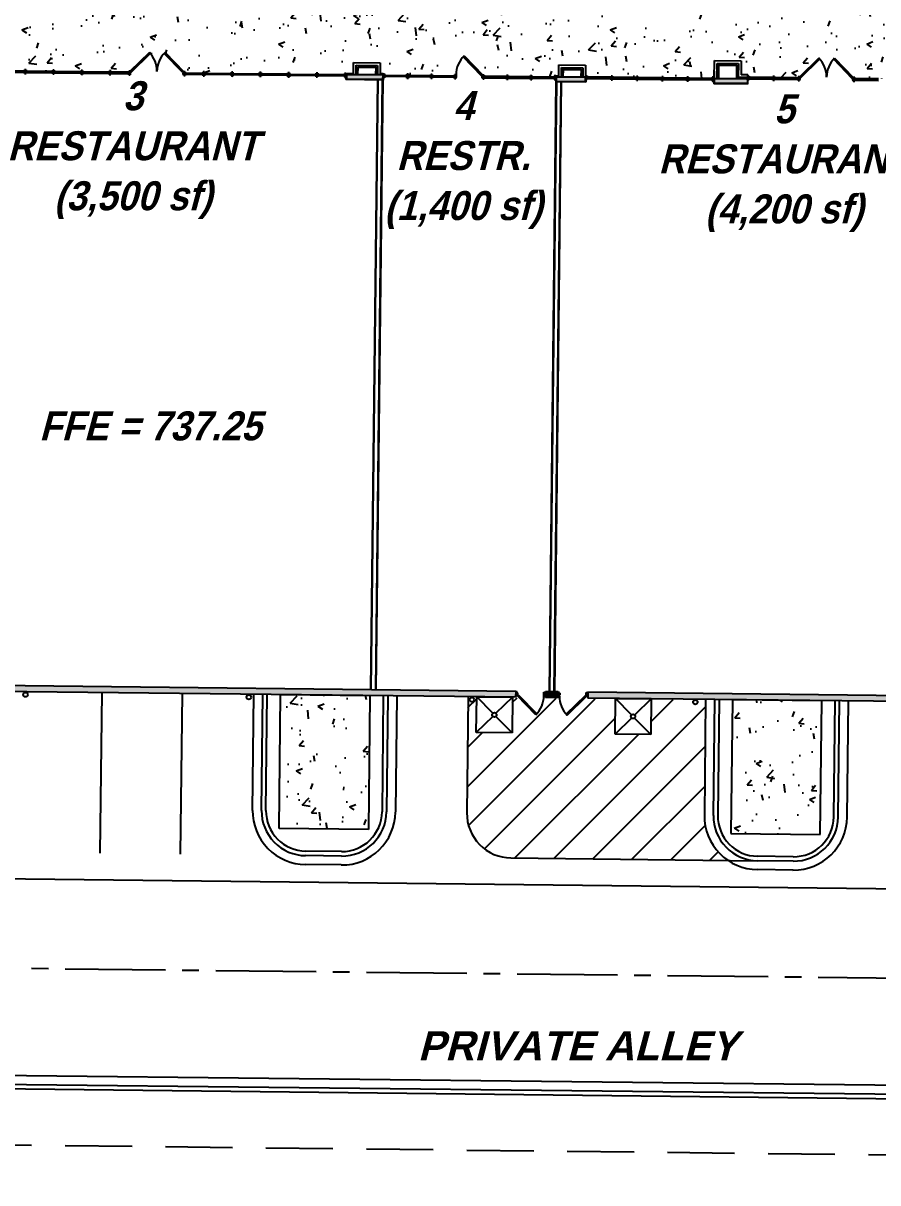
# Model space of a CAD drawing. Header units: feet. Extents: x 2168824 to 2169426, y 1509567 to 1510102.
# Drawn here: x 2169054.1 to 2169149.8, y 1509616.1 to 1509746 of the extents above; entities that cross this region are included whole.
import ezdxf
from ezdxf.enums import TextEntityAlignment as Align

# ---------------------------------------------------------------- set-up
doc = ezdxf.new("R2010")
doc.units = ezdxf.units.FT
doc.header["$LTSCALE"] = 30
doc.header["$MEASUREMENT"] = 0
doc.linetypes.add('CENTER2', pattern=[1.125, 0.75, -0.125, 0.125, -0.125])
doc.linetypes.add('HIDDEN', pattern=[0.375, 0.25, -0.125])
for name, color, linetype in [('1_DRSPOTS', 2, 'Continuous'), ('3_CONC_HATCH', 9, 'Continuous'), ('3_STRIPE', 252, 'Continuous'), ('4_BLDG', 1, 'Continuous'), ('4_BLDG_SHADE', 6, 'Continuous'), ('4_BNDLINE', 3, 'Continuous'), ('4_CENTERLINE', 9, 'CENTER2'), ('4_CURB', 6, 'Continuous')]:
    doc.layers.add(name, color=color, linetype=linetype)
doc.styles.add('SANSARIF', font='sanssb__.ttf', dxfattribs={"oblique": 15})
pattern_1 = [(50, (0, 0), (7.172601826, -0.62752135), [0.75, -8.25]), (355, (0, 0), (-1.387513336, 7.521921337), [0.6, -6.6]), (100.4514, (0.598, -0.052), (5.785093817, 6.89439542), [0.6374019, -7.01142112]), (46.1842, (0, 2), (10.672410486, -1.655190143), [1.125, -12.375]), (96.6356, (0.889, 1.862), (9.346627055, 9.74117871), [0.95610288, -10.51713]), (351.1842, (0, 2), (9.34661945, 9.74118601), [0.9, -9.9]), (21, (1, 1.5), (5.969070521, -4.026188907), [0.75, -8.25]), (326, (1, 1.5), (2.43315332, 7.25150045), [0.6, -6.6]), (71.4514, (1.4974, 1.1645), (8.402226286, 3.225304967), [0.6374019, -7.01142112]), (37.5, (0, 0), (0.1215985532, 3.3289385383), [0, -6.52, 0, -6.7, 0, -6.625]), (7.5, (0, 0), (2.6306953744, 3.944117119), [0, -3.82, 0, -6.37, 0, -2.525]), (327.5, (-2.23, 0), (5.3382243617, -0.2255487173), [0, -2.5, 0, -7.8, 0, -10.35]), (317.5, (-3.23, 0), (5.8318616934, 1.001049823), [0, -3.25, 0, -5.18, 0, -7.35])]

msp = doc.modelspace()

# ---------------------------------------------------------------- hatches: boundary and pattern name
at = {"layer": '3_CONC_HATCH'}
h = msp.add_hatch(dxfattribs=at)
h.set_pattern_fill('AR-CONC', color=256, style=0)
h.set_pattern_definition(pattern_1)
h.paths.add_polyline_path([(2169108.21, 1509750.52), (2169041.3, 1509751.28), (2169041.19, 1509742.82), (2169044.06, 1509742.79), (2169044.06, 1509742.12), (2169047.06, 1509742.08), (2169047.04, 1509740.83), (2169047.88, 1509740.83), (2169048.04, 1509740.82), (2169048.04, 1509740.7), (2169051.04, 1509740.66), (2169051.04, 1509740.79), (2169051.21, 1509740.79), (2169051.21, 1509740.66), (2169054.21, 1509740.63), (2169054.21, 1509740.75), (2169054.38, 1509740.75), (2169054.37, 1509740.63), (2169057.37, 1509740.59), (2169057.37, 1509740.72), (2169057.54, 1509740.72), (2169057.54, 1509740.59), (2169060.54, 1509740.56), (2169060.54, 1509740.68), (2169060.71, 1509740.68), (2169060.71, 1509740.56), (2169063.71, 1509740.52), (2169063.71, 1509740.65), (2169063.87, 1509740.65), (2169063.87, 1509740.52), (2169065.87, 1509740.5), (2169065.87, 1509740.62), (2169066.04, 1509740.62), (2169068.19, 1509742.72), (2169068.29, 1509742.61), (2169068.29, 1509742.61, -0.1863), (2169069.04, 1509740.59, -0.1863), (2169069.84, 1509742.59), (2169069.84, 1509742.6), (2169069.94, 1509742.7), (2169072.04, 1509740.55), (2169072.21, 1509740.55), (2169072.21, 1509740.43), (2169074.21, 1509740.4), (2169074.21, 1509740.53), (2169074.37, 1509740.53), (2169074.37, 1509740.4), (2169077.37, 1509740.37), (2169077.37, 1509740.49), (2169077.54, 1509740.49), (2169077.54, 1509740.37), (2169080.54, 1509740.33), (2169080.54, 1509740.46), (2169080.71, 1509740.46), (2169080.71, 1509740.33), (2169083.71, 1509740.3), (2169083.71, 1509740.42), (2169083.87, 1509740.42), (2169083.87, 1509740.29), (2169086.87, 1509740.26), (2169086.87, 1509740.39), (2169087.04, 1509740.38), (2169087.04, 1509740.26), (2169090.04, 1509740.23), (2169090.04, 1509740.35), (2169090.21, 1509740.35), (2169091.04, 1509740.34), (2169091.05, 1509741.59), (2169094.05, 1509741.55), (2169094.04, 1509740.31), (2169094.37, 1509740.3), (2169094.54, 1509740.3), (2169094.54, 1509740.17), (2169097.04, 1509740.15), (2169097.04, 1509740.27), (2169097.21, 1509740.27), (2169097.2, 1509740.14), (2169099.7, 1509740.12), (2169099.71, 1509740.24), (2169099.87, 1509740.24), (2169099.87, 1509740.11), (2169102.37, 1509740.09), (2169102.37, 1509740.21), (2169102.54, 1509740.21, -0.186304), (2169103.34, 1509742.22), (2169103.34, 1509742.22), (2169103.44, 1509742.32), (2169105.54, 1509740.18), (2169105.7, 1509740.17), (2169105.7, 1509740.05), (2169108.07, 1509740.02)])
h = msp.add_hatch(dxfattribs=at)
h.set_pattern_fill('AR-CONC', color=256, style=0)
h.set_pattern_definition(pattern_1)
h.paths.add_polyline_path([(2169179.15, 1509749.72), (2169108.21, 1509750.52), (2169108.07, 1509740.02), (2169108.2, 1509740.02), (2169108.2, 1509740.15), (2169108.37, 1509740.14), (2169108.37, 1509740.02), (2169110.87, 1509739.99), (2169110.87, 1509740.12), (2169111.04, 1509740.11), (2169111.04, 1509739.99), (2169113.54, 1509739.96), (2169113.54, 1509740.09), (2169113.7, 1509740.08), (2169114.04, 1509740.08), (2169114.05, 1509741.33), (2169117.05, 1509741.3), (2169117.04, 1509740.09), (2169117.13, 1509740.09), (2169117.24, 1509740.09), (2169117.24, 1509739.96), (2169119.91, 1509739.93), (2169119.91, 1509740.06), (2169120.08, 1509740.05), (2169120.08, 1509739.93), (2169122.74, 1509739.9), (2169122.74, 1509740.02), (2169122.91, 1509740.02), (2169122.91, 1509739.9), (2169125.58, 1509739.87), (2169125.58, 1509739.99), (2169125.74, 1509739.99), (2169125.74, 1509739.86), (2169128.41, 1509739.83), (2169128.41, 1509739.96), (2169128.58, 1509739.96), (2169128.58, 1509739.83), (2169131.24, 1509739.8), (2169131.24, 1509739.93), (2169131.46, 1509739.92), (2169131.48, 1509741.8), (2169134.48, 1509741.77), (2169134.47, 1509740.22), (2169135.21, 1509740.22), (2169135.21, 1509740.05), (2169135.37, 1509740.05), (2169135.37, 1509739.92), (2169138.04, 1509739.89), (2169138.04, 1509740.02), (2169138.21, 1509740.02), (2169138.2, 1509739.89), (2169140.87, 1509739.86), (2169140.87, 1509739.99), (2169141.04, 1509739.98), (2169143.18, 1509742.08), (2169143.29, 1509741.98), (2169143.28, 1509741.97, -0.1863), (2169144.04, 1509739.95, -0.1863), (2169144.84, 1509741.96), (2169144.84, 1509741.96), (2169144.94, 1509742.06), (2169147.04, 1509739.92), (2169147.2, 1509739.91), (2169147.2, 1509739.79), (2169149.87, 1509739.76), (2169149.87, 1509739.88), (2169150.04, 1509739.88), (2169150.04, 1509739.76), (2169152.7, 1509739.73), (2169152.7, 1509739.85), (2169152.87, 1509739.85), (2169152.87, 1509740.02), (2169153.6, 1509740.01), (2169153.62, 1509741.55), (2169156.62, 1509741.52), (2169156.6, 1509739.97), (2169156.6, 1509739.97), (2169156.6, 1509739.64), (2169156.66, 1509739.64), (2169156.83, 1509739.64), (2169156.83, 1509739.51), (2169159.49, 1509739.48), (2169159.5, 1509739.61), (2169159.66, 1509739.61), (2169159.66, 1509739.48), (2169162.33, 1509739.45), (2169162.33, 1509739.58), (2169162.5, 1509739.58), (2169162.49, 1509739.45), (2169165.16, 1509739.42), (2169165.16, 1509739.55), (2169165.33, 1509739.54), (2169165.33, 1509739.42), (2169167.99, 1509739.39), (2169167.99, 1509739.51), (2169168.16, 1509739.51), (2169168.16, 1509739.39), (2169170.83, 1509739.36), (2169170.83, 1509739.48), (2169171.03, 1509739.48), (2169171.05, 1509740.69), (2169174.05, 1509740.65), (2169174.04, 1509739.78), (2169174.04, 1509739.78), (2169173.91, 1509728.2), (2169178.91, 1509728.25)])
h = msp.add_hatch(dxfattribs=at)
h.set_pattern_fill('AR-CONC', color=256, style=0)
h.set_pattern_definition(pattern_1)
h.paths.add_polyline_path([(2169092.89, 1509670.69), (2169092.72, 1509655.69), (2169082.73, 1509655.8), (2169082.89, 1509670.8)])
h = msp.add_hatch(dxfattribs=at)
h.set_pattern_fill('AR-CONC', color=256, style=0)
h.set_pattern_definition(pattern_1)
h.paths.add_polyline_path([(2169143.5, 1509670.12), (2169133.5, 1509670.23), (2169133.33, 1509655.23), (2169143.33, 1509655.12)])
at = {"layer": '3_STRIPE'}
h = msp.add_hatch(dxfattribs=at)
h.set_pattern_fill('ANSI31', color=256, scale=25, style=0)
h.paths.add_polyline_path([(2169130.5, 1509670.22), (2169124.39, 1509670.28), (2169124.35, 1509666.33), (2169120.35, 1509666.38), (2169120.39, 1509670.32), (2169116.88, 1509670.36), (2169114.98, 1509668.5), (2169114.88, 1509668.61), (2169114.88, 1509668.61, -0.165288), (2169114.14, 1509670.39), (2169112.37, 1509670.41, -0.165167), (2169111.58, 1509668.65), (2169111.58, 1509668.64), (2169111.48, 1509668.54), (2169109.63, 1509670.44), (2169108.85, 1509670.45), (2169108.81, 1509666.51), (2169104.81, 1509666.55), (2169104.86, 1509670.55), (2169103.89, 1509670.56), (2169103.75, 1509657.57, 0.414214), (2169108.69, 1509652.51), (2169132.98, 1509652.24, -0.251381), (2169130.36, 1509657.27)])
at = {"layer": '4_BLDG_SHADE'}
h = msp.add_hatch(color=256, dxfattribs=at)
h.paths.add_polyline_path([(2169117.02, 1509739.92), (2169113.76, 1509739.96), (2169113.75, 1509739.46), (2169117.02, 1509739.42)])
h.paths.add_polyline_path([(2169094.32, 1509740.18), (2169090.26, 1509740.22), (2169090.25, 1509739.72), (2169094.31, 1509739.68)])
for points in [[(2169135.2, 1509739.72), (2169131.46, 1509739.76), (2169131.45, 1509739.26), (2169135.2, 1509739.22)], [(2169075.02, 1509671.55), (2169047.31, 1509671.86), (2169047.3, 1509671.2), (2169074.84, 1509670.89)], [(2169104.29, 1509671.22), (2169075.02, 1509671.55), (2169074.84, 1509670.89), (2169104.12, 1509670.56)], [(2169109.22, 1509671.16), (2169104.29, 1509671.22), (2169104.12, 1509670.56), (2169109.21, 1509670.5)], [(2169113.97, 1509671.09), (2169113.95, 1509671.11), (2169112.55, 1509671.12), (2169112.55, 1509670.47), (2169113.96, 1509670.45)], [(2169151.09, 1509670.69), (2169117.3, 1509671.07), (2169117.29, 1509670.41), (2169151.43, 1509670.03)]]:
    msp.add_hatch(color=256, dxfattribs=at).paths.add_polyline_path(points)

# ---------------------------------------------------------------- linework, layer by layer
at = {"layer": '1_DRSPOTS'}
for centre in [(2169054.31, 1509670.8), (2169079.33, 1509670.51), (2169104.32, 1509670.24), (2169129.34, 1509669.96)]:
    msp.add_circle(centre, 0.25, dxfattribs=at)
at = {"layer": '3_STRIPE'}
for p, q in [((2169062.69, 1509653.03), (2169062.9, 1509671.03)), ((2169071.69, 1509652.93), (2169071.89, 1509670.93)), ((2169103.89, 1509670.56), (2169103.75, 1509657.57)), ((2169108.69, 1509652.51), (2169136.3, 1509652.2))]:
    msp.add_line(p, q, dxfattribs=at)
msp.add_arc((2169108.75, 1509657.51), 5, 179.3543, 269.3543, dxfattribs=at)
at = {"layer": '4_BLDG'}
for p, q in [((2169068.19, 1509742.72), (2169066.04, 1509740.62)), ((2169066.14, 1509740.52), (2169068.29, 1509742.61)), ((2169068.29, 1509742.61), (2169068.19, 1509742.72)), ((2169069.84, 1509742.6), (2169069.94, 1509742.7)), ((2169071.94, 1509740.45), (2169069.84, 1509742.6)), ((2169069.94, 1509742.7), (2169072.04, 1509740.55)), ((2169091.04, 1509740.26), (2169091.05, 1509741.59)), ((2169091.05, 1509741.59), (2169094.05, 1509741.55)), ((2169091.34, 1509740.25), (2169091.35, 1509741.28)), ((2169091.35, 1509741.28), (2169093.75, 1509741.26)), ((2169091.51, 1509740.25), (2169091.52, 1509741.11)), ((2169091.52, 1509741.11), (2169093.58, 1509741.09)), ((2169091.55, 1509740.25), (2169091.56, 1509741.07)), ((2169091.56, 1509741.07), (2169093.54, 1509741.05)), ((2169093.58, 1509741.09), (2169093.57, 1509740.23)), ((2169093.75, 1509741.26), (2169093.74, 1509740.23)), ((2169094.05, 1509741.55), (2169094.04, 1509740.22)), ((2169103.34, 1509742.22, 0), (2169103.44, 1509742.32, 0)), ((2169105.43, 1509740.07, 0), (2169103.34, 1509742.22, 0)), ((2169103.44, 1509742.32, 0), (2169105.54, 1509740.18, 0)), ((2169114.04, 1509740), (2169114.05, 1509741.33)), ((2169114.05, 1509741.33), (2169117.05, 1509741.3)), ((2169117.05, 1509741.3), (2169117.04, 1509739.96)), ((2169131.46, 1509739.8, 0), (2169131.48, 1509741.8, 0)), ((2169131.48, 1509741.8, 0), (2169134.48, 1509741.77, 0)), ((2169131.76, 1509739.8, 0), (2169131.78, 1509741.49, 0)), ((2169131.78, 1509741.49, 0), (2169134.18, 1509741.47, 0)), ((2169131.93, 1509739.79, 0), (2169131.95, 1509741.33, 0)), ((2169131.95, 1509741.33, 0), (2169134.01, 1509741.3, 0)), ((2169131.97, 1509739.79, 0), (2169131.99, 1509741.28, 0)), ((2169131.99, 1509741.28, 0), (2169133.97, 1509741.26, 0)), ((2169133.97, 1509741.26, 0), (2169133.95, 1509739.77, 0)), ((2169134.01, 1509741.3, 0), (2169133.99, 1509739.77, 0)), ((2169134.18, 1509741.47, 0), (2169134.16, 1509739.93, 0)), ((2169134.48, 1509741.77, 0), (2169134.47, 1509740.22, 0)), ((2169143.18, 1509742.08, 0), (2169141.04, 1509739.98, 0)), ((2169141.14, 1509739.88, 0), (2169143.29, 1509741.98, 0)), ((2169143.29, 1509741.98, 0), (2169143.18, 1509742.08, 0)), ((2169144.84, 1509741.96, 0), (2169144.94, 1509742.06, 0)), ((2169146.93, 1509739.81, 0), (2169144.84, 1509741.96, 0)), ((2169144.94, 1509742.06, 0), (2169147.04, 1509739.92, 0)), ((2169054.21, 1509740.63), (2169051.21, 1509740.66)), ((2169051.21, 1509740.5), (2169054.21, 1509740.46)), ((2169054.2, 1509740.34), (2169054.21, 1509740.75)), ((2169054.21, 1509740.75), (2169054.2, 1509740.34)), ((2169054.37, 1509740.34), (2169054.2, 1509740.34)), ((2169054.2, 1509740.34), (2169054.37, 1509740.34)), ((2169054.21, 1509740.75), (2169054.38, 1509740.75)), ((2169054.38, 1509740.75), (2169054.21, 1509740.75)), ((2169054.21, 1509740.46), (2169054.21, 1509740.63)), ((2169054.38, 1509740.75), (2169054.37, 1509740.34)), ((2169054.37, 1509740.34), (2169054.38, 1509740.75)), ((2169057.37, 1509740.59), (2169054.37, 1509740.63)), ((2169054.37, 1509740.63), (2169054.37, 1509740.46)), ((2169054.37, 1509740.46), (2169057.37, 1509740.43)), ((2169054.54, 1509740.63), (2169054.54, 1509740.46)), ((2169054.54, 1509740.54), (2169057.21, 1509740.51)), ((2169057.21, 1509740.6), (2169057.2, 1509740.43)), ((2169057.37, 1509740.72), (2169057.54, 1509740.72)), ((2169057.37, 1509740.3), (2169057.37, 1509740.72)), ((2169057.37, 1509740.72), (2169057.37, 1509740.3)), ((2169057.54, 1509740.72), (2169057.37, 1509740.72)), ((2169057.37, 1509740.43), (2169057.37, 1509740.59)), ((2169057.54, 1509740.3), (2169057.37, 1509740.3)), ((2169057.37, 1509740.3), (2169057.54, 1509740.3)), ((2169057.54, 1509740.72), (2169057.54, 1509740.3)), ((2169057.54, 1509740.3), (2169057.54, 1509740.72)), ((2169060.54, 1509740.56), (2169057.54, 1509740.59)), ((2169057.54, 1509740.59), (2169057.54, 1509740.42)), ((2169057.54, 1509740.42), (2169060.54, 1509740.39)), ((2169057.71, 1509740.59), (2169057.7, 1509740.42)), ((2169057.71, 1509740.51), (2169060.37, 1509740.48)), ((2169060.37, 1509740.56), (2169060.37, 1509740.39)), ((2169060.54, 1509740.68), (2169060.71, 1509740.68)), ((2169060.54, 1509740.27), (2169060.54, 1509740.68)), ((2169060.54, 1509740.68), (2169060.54, 1509740.27)), ((2169060.71, 1509740.68), (2169060.54, 1509740.68)), ((2169060.54, 1509740.39), (2169060.54, 1509740.56)), ((2169060.7, 1509740.26), (2169060.54, 1509740.27)), ((2169060.54, 1509740.27), (2169060.7, 1509740.26)), ((2169060.71, 1509740.68), (2169060.7, 1509740.26)), ((2169060.7, 1509740.26), (2169060.71, 1509740.68)), ((2169060.71, 1509740.56), (2169060.7, 1509740.39)), ((2169060.7, 1509740.39), (2169063.7, 1509740.36)), ((2169063.71, 1509740.52), (2169060.71, 1509740.56)), ((2169060.87, 1509740.55), (2169060.87, 1509740.39)), ((2169060.87, 1509740.47), (2169063.54, 1509740.44)), ((2169063.54, 1509740.52), (2169063.54, 1509740.36)), ((2169063.71, 1509740.65), (2169063.7, 1509740.23)), ((2169063.7, 1509740.23), (2169063.71, 1509740.65)), ((2169063.7, 1509740.36), (2169063.71, 1509740.52)), ((2169063.7, 1509740.23), (2169063.87, 1509740.23)), ((2169063.87, 1509740.23), (2169063.7, 1509740.23)), ((2169063.87, 1509740.65), (2169063.71, 1509740.65)), ((2169063.71, 1509740.65), (2169063.87, 1509740.65)), ((2169063.87, 1509740.23), (2169063.87, 1509740.65)), ((2169063.87, 1509740.65), (2169063.87, 1509740.23)), ((2169065.87, 1509740.5), (2169063.87, 1509740.52)), ((2169063.87, 1509740.52), (2169063.87, 1509740.35)), ((2169063.87, 1509740.35), (2169065.87, 1509740.33)), ((2169064.04, 1509740.52), (2169064.04, 1509740.35)), ((2169064.04, 1509740.43), (2169065.71, 1509740.42)), ((2169065.71, 1509740.5), (2169065.7, 1509740.33)), ((2169065.87, 1509740.62), (2169066.04, 1509740.62)), ((2169065.87, 1509740.21), (2169065.87, 1509740.62)), ((2169065.87, 1509740.62), (2169065.87, 1509740.21)), ((2169066.04, 1509740.62), (2169065.87, 1509740.62)), ((2169065.87, 1509740.33), (2169065.87, 1509740.5)), ((2169066.04, 1509740.2), (2169065.87, 1509740.21)), ((2169065.87, 1509740.21), (2169066.04, 1509740.2)), ((2169066.04, 1509740.62), (2169066.04, 1509740.2)), ((2169066.04, 1509740.62), (2169066.14, 1509740.52)), ((2169066.04, 1509740.2), (2169066.04, 1509740.62)), ((2169066.04, 1509740.47), (2169066.04, 1509740.31)), ((2169066.09, 1509740.47), (2169066.04, 1509740.47)), ((2169066.04, 1509740.31), (2169066.09, 1509740.31)), ((2169066.09, 1509740.31), (2169066.09, 1509740.47)), ((2169072.04, 1509740.55), (2169071.94, 1509740.45)), ((2169071.99, 1509740.41), (2169072.04, 1509740.41)), ((2169071.99, 1509740.24), (2169071.99, 1509740.41)), ((2169072.04, 1509740.24), (2169071.99, 1509740.24)), ((2169072.04, 1509740.55), (2169072.04, 1509740.14)), ((2169072.21, 1509740.55), (2169072.04, 1509740.55)), ((2169072.04, 1509740.55), (2169072.21, 1509740.55)), ((2169072.04, 1509740.14), (2169072.04, 1509740.55)), ((2169072.04, 1509740.41), (2169072.04, 1509740.24)), ((2169072.04, 1509740.14), (2169072.2, 1509740.13)), ((2169072.2, 1509740.13), (2169072.04, 1509740.14)), ((2169072.2, 1509740.13), (2169072.21, 1509740.55)), ((2169072.21, 1509740.55), (2169072.2, 1509740.13)), ((2169072.2, 1509740.26), (2169072.21, 1509740.43)), ((2169074.2, 1509740.24), (2169072.2, 1509740.26)), ((2169072.21, 1509740.43), (2169074.21, 1509740.4)), ((2169072.37, 1509740.42), (2169072.37, 1509740.26)), ((2169074.04, 1509740.32), (2169072.37, 1509740.34)), ((2169074.04, 1509740.41), (2169074.04, 1509740.24)), ((2169074.21, 1509740.53), (2169074.2, 1509740.11)), ((2169074.2, 1509740.11), (2169074.21, 1509740.53)), ((2169074.21, 1509740.4), (2169074.2, 1509740.24)), ((2169074.2, 1509740.11), (2169074.37, 1509740.11)), ((2169074.37, 1509740.11), (2169074.2, 1509740.11)), ((2169074.37, 1509740.53), (2169074.21, 1509740.53)), ((2169074.21, 1509740.53), (2169074.37, 1509740.53)), ((2169074.37, 1509740.11), (2169074.37, 1509740.53)), ((2169074.37, 1509740.53), (2169074.37, 1509740.11)), ((2169074.37, 1509740.4), (2169077.37, 1509740.37)), ((2169074.37, 1509740.24), (2169074.37, 1509740.4)), ((2169077.37, 1509740.2), (2169074.37, 1509740.24)), ((2169074.54, 1509740.4), (2169074.54, 1509740.23)), ((2169077.2, 1509740.29), (2169074.54, 1509740.32)), ((2169077.21, 1509740.37), (2169077.2, 1509740.2)), ((2169077.37, 1509740.49), (2169077.54, 1509740.49)), ((2169077.37, 1509740.08), (2169077.37, 1509740.49)), ((2169077.37, 1509740.49), (2169077.37, 1509740.08)), ((2169077.54, 1509740.49), (2169077.37, 1509740.49)), ((2169077.37, 1509740.37), (2169077.37, 1509740.2)), ((2169077.54, 1509740.07), (2169077.37, 1509740.08)), ((2169077.37, 1509740.08), (2169077.54, 1509740.07)), ((2169077.54, 1509740.49), (2169077.54, 1509740.07)), ((2169077.54, 1509740.07), (2169077.54, 1509740.49)), ((2169077.54, 1509740.37), (2169080.54, 1509740.33)), ((2169077.54, 1509740.2), (2169077.54, 1509740.37)), ((2169080.54, 1509740.17), (2169077.54, 1509740.2)), ((2169077.71, 1509740.36), (2169077.7, 1509740.2)), ((2169080.37, 1509740.25), (2169077.7, 1509740.28)), ((2169080.37, 1509740.33), (2169080.37, 1509740.17)), ((2169080.54, 1509740.46), (2169080.71, 1509740.46)), ((2169080.54, 1509740.04), (2169080.54, 1509740.46)), ((2169080.54, 1509740.46), (2169080.54, 1509740.04)), ((2169080.71, 1509740.46), (2169080.54, 1509740.46)), ((2169080.54, 1509740.33), (2169080.54, 1509740.17)), ((2169080.7, 1509740.04), (2169080.54, 1509740.04)), ((2169080.54, 1509740.04), (2169080.7, 1509740.04)), ((2169080.71, 1509740.46), (2169080.7, 1509740.04)), ((2169080.7, 1509740.04), (2169080.71, 1509740.46)), ((2169080.7, 1509740.16), (2169080.71, 1509740.33)), ((2169083.7, 1509740.13), (2169080.7, 1509740.16)), ((2169080.71, 1509740.33), (2169083.71, 1509740.3)), ((2169080.87, 1509740.33), (2169080.87, 1509740.16)), ((2169083.54, 1509740.22), (2169080.87, 1509740.25)), ((2169083.54, 1509740.3), (2169083.54, 1509740.13)), ((2169083.7, 1509740), (2169083.71, 1509740.42)), ((2169083.71, 1509740.42), (2169083.7, 1509740)), ((2169083.71, 1509740.3), (2169083.7, 1509740.13)), ((2169083.87, 1509740), (2169083.7, 1509740)), ((2169083.7, 1509740), (2169083.87, 1509740)), ((2169083.71, 1509740.42), (2169083.87, 1509740.42)), ((2169083.87, 1509740.42), (2169083.71, 1509740.42)), ((2169083.87, 1509740.42), (2169083.87, 1509740)), ((2169083.87, 1509740), (2169083.87, 1509740.42)), ((2169083.87, 1509740.29), (2169086.87, 1509740.26)), ((2169083.87, 1509740.13), (2169083.87, 1509740.29)), ((2169086.87, 1509740.09), (2169083.87, 1509740.13)), ((2169084.04, 1509740.29), (2169084.04, 1509740.13)), ((2169086.7, 1509740.18), (2169084.04, 1509740.21)), ((2169086.7, 1509740.26), (2169086.7, 1509740.1)), ((2169086.87, 1509740.39), (2169087.04, 1509740.38)), ((2169086.87, 1509739.97), (2169086.87, 1509740.39)), ((2169086.87, 1509740.39), (2169086.87, 1509739.97)), ((2169087.04, 1509740.38), (2169086.87, 1509740.39)), ((2169086.87, 1509740.26), (2169086.87, 1509740.09)), ((2169087.03, 1509739.97), (2169086.87, 1509739.97)), ((2169086.87, 1509739.97), (2169087.03, 1509739.97)), ((2169087.04, 1509740.38), (2169087.03, 1509739.97)), ((2169087.03, 1509739.97), (2169087.04, 1509740.38)), ((2169087.04, 1509740.26), (2169090.04, 1509740.23)), ((2169087.04, 1509740.09), (2169087.04, 1509740.26)), ((2169090.04, 1509740.06), (2169087.04, 1509740.09)), ((2169087.2, 1509740.26), (2169087.2, 1509740.09)), ((2169089.87, 1509740.14), (2169087.2, 1509740.17)), ((2169089.87, 1509740.23), (2169089.87, 1509740.06)), ((2169090.04, 1509740.35), (2169090.03, 1509739.93)), ((2169090.03, 1509739.93), (2169090.2, 1509739.93)), ((2169090.21, 1509740.35), (2169090.04, 1509740.35)), ((2169090.04, 1509740.23), (2169090.04, 1509740.06)), ((2169090.2, 1509739.93), (2169090.21, 1509740.35)), ((2169090.21, 1509740.26), (2169090.2, 1509739.67)), ((2169090.21, 1509740.35), (2169091.04, 1509740.34)), ((2169094.37, 1509740.22, 0), (2169090.21, 1509740.26)), ((2169090.26, 1509740.22), (2169090.25, 1509739.72)), ((2169094.32, 1509740.18), (2169090.26, 1509740.22)), ((2169093.54, 1509741.05), (2169093.53, 1509740.23)), ((2169094.37, 1509740.3, 0), (2169094.04, 1509740.31, 0)), ((2169094.32, 1509740.18, 0), (2169094.31, 1509739.68, 0)), ((2169094.37, 1509740.22, 0), (2169094.36, 1509739.62, 0)), ((2169094.37, 1509740.3, 0), (2169094.54, 1509740.3, 0)), ((2169094.37, 1509739.88, 0), (2169094.37, 1509740.3, 0)), ((2169094.53, 1509739.88, 0), (2169094.37, 1509739.88, 0)), ((2169094.54, 1509740.3, 0), (2169094.53, 1509739.88, 0)), ((2169094.54, 1509740.17, 0), (2169097.04, 1509740.15, 0)), ((2169094.54, 1509740.01, 0), (2169094.54, 1509740.17, 0)), ((2169097.04, 1509739.98, 0), (2169094.54, 1509740.01, 0)), ((2169094.7, 1509740.17, 0), (2169094.7, 1509740.01, 0)), ((2169096.87, 1509740.06, 0), (2169094.7, 1509740.09, 0)), ((2169096.87, 1509740.15, 0), (2169096.87, 1509739.98, 0)), ((2169097.04, 1509740.27, 0), (2169097.03, 1509739.85, 0)), ((2169097.03, 1509739.85, 0), (2169097.04, 1509740.27, 0)), ((2169097.03, 1509739.85, 0), (2169097.2, 1509739.85, 0)), ((2169097.2, 1509739.85, 0), (2169097.03, 1509739.85, 0)), ((2169097.21, 1509740.27, 0), (2169097.04, 1509740.27, 0)), ((2169097.04, 1509740.27, 0), (2169097.21, 1509740.27, 0)), ((2169097.04, 1509740.15, 0), (2169097.04, 1509739.98, 0)), ((2169097.2, 1509739.85, 0), (2169097.21, 1509740.27, 0)), ((2169097.21, 1509740.27, 0), (2169097.2, 1509739.85, 0)), ((2169097.2, 1509740.14, 0), (2169099.7, 1509740.12, 0)), ((2169097.2, 1509739.98, 0), (2169097.2, 1509740.14, 0)), ((2169099.7, 1509739.95, 0), (2169097.2, 1509739.98, 0)), ((2169097.37, 1509740.14, 0), (2169097.37, 1509739.98, 0)), ((2169099.54, 1509740.03, 0), (2169097.37, 1509740.06, 0)), ((2169099.54, 1509740.12, 0), (2169099.54, 1509739.95, 0)), ((2169099.7, 1509739.82, 0), (2169099.71, 1509740.24, 0)), ((2169099.71, 1509740.24, 0), (2169099.7, 1509739.82, 0)), ((2169099.7, 1509740.12, 0), (2169099.7, 1509739.95, 0)), ((2169099.87, 1509739.82, 0), (2169099.7, 1509739.82, 0)), ((2169099.7, 1509739.82, 0), (2169099.87, 1509739.82, 0)), ((2169099.71, 1509740.24, 0), (2169099.87, 1509740.24, 0)), ((2169099.87, 1509740.24, 0), (2169099.71, 1509740.24, 0)), ((2169099.87, 1509740.24, 0), (2169099.87, 1509739.82, 0)), ((2169099.87, 1509739.82, 0), (2169099.87, 1509740.24, 0)), ((2169099.87, 1509740.11, 0), (2169102.37, 1509740.09, 0)), ((2169099.87, 1509739.95, 0), (2169099.87, 1509740.11, 0)), ((2169102.37, 1509739.92, 0), (2169099.87, 1509739.95, 0)), ((2169100.04, 1509740.11, 0), (2169100.04, 1509739.95, 0)), ((2169102.2, 1509740, 0), (2169100.04, 1509740.03, 0)), ((2169102.2, 1509740.09, 0), (2169102.2, 1509739.92, 0)), ((2169102.37, 1509740.21, 0), (2169102.54, 1509740.21, 0)), ((2169102.37, 1509739.79, 0), (2169102.37, 1509740.21, 0)), ((2169102.37, 1509740.21, 0), (2169102.37, 1509739.79, 0)), ((2169102.54, 1509740.21, 0), (2169102.37, 1509740.21, 0)), ((2169102.37, 1509740.09, 0), (2169102.37, 1509739.92, 0)), ((2169102.53, 1509739.79, 0), (2169102.37, 1509739.79, 0)), ((2169102.37, 1509739.79, 0), (2169102.53, 1509739.79, 0)), ((2169102.54, 1509740.21, 0), (2169102.53, 1509739.79, 0)), ((2169102.53, 1509739.79, 0), (2169102.54, 1509740.21, 0)), ((2169102.54, 1509740.06, 0), (2169102.54, 1509739.9, 0)), ((2169102.59, 1509740.06, 0), (2169102.54, 1509740.06, 0)), ((2169102.54, 1509739.9, 0), (2169102.59, 1509739.9, 0)), ((2169102.59, 1509739.9, 0), (2169102.59, 1509740.06, 0)), ((2169105.54, 1509740.18, 0), (2169105.43, 1509740.07, 0)), ((2169105.48, 1509740.03, 0), (2169105.54, 1509740.03, 0)), ((2169105.48, 1509739.86, 0), (2169105.48, 1509740.03, 0)), ((2169105.53, 1509739.86, 0), (2169105.48, 1509739.86, 0)), ((2169105.54, 1509740.18, 0), (2169105.53, 1509739.76, 0)), ((2169105.53, 1509739.76, 0), (2169105.54, 1509740.18, 0)), ((2169105.54, 1509740.03, 0), (2169105.53, 1509739.86, 0)), ((2169105.7, 1509740.17, 0), (2169105.54, 1509740.18, 0)), ((2169105.54, 1509740.18, 0), (2169105.7, 1509740.17, 0)), ((2169105.7, 1509739.76, 0), (2169105.7, 1509740.17, 0)), ((2169105.7, 1509740.17, 0), (2169105.7, 1509739.76, 0)), ((2169108.2, 1509740.02, 0), (2169105.7, 1509740.05, 0)), ((2169105.7, 1509740.05, 0), (2169105.7, 1509739.88, 0)), ((2169105.7, 1509739.88, 0), (2169108.2, 1509739.85, 0)), ((2169105.87, 1509740.05, 0), (2169105.87, 1509739.88, 0)), ((2169105.87, 1509739.96, 0), (2169108.04, 1509739.94, 0)), ((2169108.04, 1509740.02, 0), (2169108.03, 1509739.86, 0)), ((2169108.2, 1509740.15, 0), (2169108.37, 1509740.14, 0)), ((2169108.2, 1509739.73, 0), (2169108.2, 1509740.15, 0)), ((2169108.2, 1509740.15, 0), (2169108.2, 1509739.73, 0)), ((2169108.37, 1509740.14, 0), (2169108.2, 1509740.15, 0)), ((2169108.2, 1509739.85, 0), (2169108.2, 1509740.02, 0)), ((2169108.37, 1509740.14, 0), (2169108.37, 1509739.73, 0)), ((2169108.37, 1509739.73, 0), (2169108.37, 1509740.14, 0)), ((2169110.87, 1509739.99, 0), (2169108.37, 1509740.02, 0)), ((2169108.37, 1509740.02, 0), (2169108.37, 1509739.85, 0)), ((2169108.37, 1509739.85, 0), (2169110.87, 1509739.82, 0)), ((2169108.54, 1509740.02, 0), (2169108.53, 1509739.85, 0)), ((2169108.54, 1509739.93, 0), (2169110.7, 1509739.91, 0)), ((2169110.7, 1509739.99, 0), (2169110.7, 1509739.83, 0)), ((2169110.87, 1509740.12, 0), (2169110.87, 1509739.7, 0)), ((2169111.04, 1509740.11, 0), (2169110.87, 1509740.12, 0)), ((2169110.87, 1509740.12, 0), (2169111.04, 1509740.11, 0)), ((2169110.87, 1509739.7, 0), (2169110.87, 1509740.12, 0)), ((2169110.87, 1509739.82, 0), (2169110.87, 1509739.99, 0)), ((2169111.03, 1509739.7, 0), (2169111.04, 1509740.11, 0)), ((2169111.04, 1509740.11, 0), (2169111.03, 1509739.7, 0)), ((2169111.04, 1509739.99, 0), (2169111.03, 1509739.82, 0)), ((2169111.03, 1509739.82, 0), (2169113.53, 1509739.79, 0)), ((2169113.54, 1509739.96, 0), (2169111.04, 1509739.99, 0)), ((2169111.2, 1509739.99, 0), (2169111.2, 1509739.82, 0)), ((2169111.2, 1509739.9, 0), (2169113.37, 1509739.88, 0)), ((2169113.37, 1509739.96, 0), (2169113.37, 1509739.8, 0)), ((2169113.54, 1509740.09, 0), (2169113.53, 1509739.67, 0)), ((2169113.53, 1509739.79, 0), (2169113.54, 1509739.96, 0)), ((2169113.7, 1509740.08, 0), (2169113.54, 1509740.09, 0)), ((2169113.7, 1509739.67, 0), (2169113.7, 1509740.08, 0)), ((2169113.7, 1509740.08, 0), (2169114.04, 1509740.08, 0)), ((2169117.08, 1509739.96, 0), (2169113.7, 1509740)), ((2169113.7, 1509740, 0), (2169113.7, 1509739.41, 0)), ((2169113.76, 1509739.96, 0), (2169113.75, 1509739.46, 0)), ((2169117.02, 1509739.92, 0), (2169113.76, 1509739.96)), ((2169114.34, 1509739.99), (2169114.35, 1509741.02)), ((2169114.35, 1509741.02), (2169116.75, 1509741)), ((2169114.51, 1509739.99), (2169114.52, 1509740.86)), ((2169114.52, 1509740.86), (2169116.58, 1509740.83)), ((2169114.55, 1509739.99), (2169114.56, 1509740.81)), ((2169114.56, 1509740.81), (2169116.54, 1509740.79)), ((2169116.54, 1509740.79), (2169116.53, 1509739.97)), ((2169116.58, 1509740.83), (2169116.57, 1509739.97)), ((2169116.75, 1509741), (2169116.73, 1509739.97)), ((2169117.02, 1509739.92, 0), (2169117.02, 1509739.42, 0)), ((2169117.13, 1509740.09, 0), (2169117.04, 1509740.09, 0)), ((2169117.07, 1509739.67, 0), (2169117.08, 1509740.09, 0)), ((2169117.08, 1509739.96, 0), (2169117.07, 1509739.37, 0)), ((2169117.08, 1509740.09, 0), (2169117.24, 1509740.09, 0)), ((2169117.24, 1509740.09, 0), (2169117.24, 1509739.67, 0)), ((2169119.91, 1509739.93, 0), (2169117.24, 1509739.96, 0)), ((2169117.24, 1509739.96, 0), (2169117.24, 1509739.79, 0)), ((2169117.24, 1509739.79, 0), (2169119.91, 1509739.76, 0)), ((2169117.41, 1509739.96, 0), (2169117.41, 1509739.79, 0)), ((2169117.41, 1509739.87, 0), (2169119.74, 1509739.85, 0)), ((2169119.74, 1509739.93, 0), (2169119.74, 1509739.77, 0)), ((2169119.91, 1509740.06, 0), (2169119.91, 1509739.64, 0)), ((2169120.08, 1509740.05, 0), (2169119.91, 1509740.06, 0)), ((2169119.91, 1509740.06, 0), (2169120.08, 1509740.05, 0)), ((2169119.91, 1509739.64, 0), (2169119.91, 1509740.06, 0)), ((2169119.91, 1509739.76, 0), (2169119.91, 1509739.93, 0)), ((2169120.07, 1509739.64, 0), (2169120.08, 1509740.05, 0)), ((2169120.08, 1509740.05, 0), (2169120.07, 1509739.64, 0)), ((2169120.08, 1509739.93, 0), (2169120.07, 1509739.76, 0)), ((2169122.74, 1509739.9, 0), (2169120.08, 1509739.93, 0)), ((2169120.24, 1509739.93, 0), (2169120.24, 1509739.76, 0)), ((2169120.24, 1509739.84, 0), (2169122.58, 1509739.82, 0)), ((2169122.58, 1509739.9, 0), (2169122.57, 1509739.73, 0)), ((2169122.74, 1509740.02, 0), (2169122.91, 1509740.02, 0)), ((2169122.74, 1509739.61, 0), (2169122.74, 1509740.02, 0)), ((2169122.74, 1509740.02, 0), (2169122.74, 1509739.61, 0)), ((2169122.91, 1509740.02, 0), (2169122.74, 1509740.02, 0)), ((2169122.74, 1509739.73, 0), (2169122.74, 1509739.9, 0)), ((2169122.91, 1509740.02, 0), (2169122.91, 1509739.6, 0)), ((2169122.91, 1509739.6, 0), (2169122.91, 1509740.02, 0)), ((2169125.58, 1509739.87, 0), (2169122.91, 1509739.9, 0)), ((2169122.91, 1509739.9, 0), (2169122.91, 1509739.73, 0)), ((2169123.08, 1509739.89, 0), (2169123.07, 1509739.73, 0)), ((2169123.08, 1509739.81, 0), (2169125.41, 1509739.78, 0)), ((2169125.41, 1509739.87, 0), (2169125.41, 1509739.7, 0)), ((2169125.57, 1509739.57, 0), (2169125.58, 1509739.99, 0)), ((2169125.58, 1509739.99, 0), (2169125.57, 1509739.57, 0)), ((2169125.57, 1509739.7, 0), (2169125.58, 1509739.87, 0)), ((2169125.58, 1509739.99, 0), (2169125.74, 1509739.99, 0)), ((2169125.74, 1509739.99, 0), (2169125.58, 1509739.99, 0)), ((2169125.74, 1509739.99, 0), (2169125.74, 1509739.57, 0)), ((2169125.74, 1509739.57, 0), (2169125.74, 1509739.99, 0)), ((2169128.41, 1509739.83, 0), (2169125.74, 1509739.86, 0)), ((2169125.74, 1509739.86, 0), (2169125.74, 1509739.7, 0)), ((2169125.91, 1509739.86, 0), (2169125.91, 1509739.7, 0)), ((2169125.91, 1509739.78, 0), (2169128.24, 1509739.75, 0)), ((2169128.24, 1509739.84, 0), (2169128.24, 1509739.67, 0)), ((2169128.41, 1509739.96, 0), (2169128.58, 1509739.96, 0)), ((2169128.41, 1509739.54, 0), (2169128.41, 1509739.96, 0)), ((2169128.41, 1509739.96, 0), (2169128.41, 1509739.54, 0)), ((2169128.58, 1509739.96, 0), (2169128.41, 1509739.96, 0)), ((2169128.41, 1509739.67, 0), (2169128.41, 1509739.83, 0)), ((2169128.58, 1509739.96, 0), (2169128.57, 1509739.54, 0)), ((2169128.57, 1509739.54, 0), (2169128.58, 1509739.96, 0)), ((2169128.58, 1509739.83, 0), (2169128.57, 1509739.67, 0)), ((2169131.24, 1509739.8, 0), (2169128.58, 1509739.83, 0)), ((2169128.74, 1509739.83, 0), (2169128.74, 1509739.66, 0)), ((2169131.08, 1509739.8, 0), (2169131.07, 1509739.64, 0)), ((2169131.24, 1509739.93, 0), (2169131.24, 1509739.51, 0)), ((2169131.41, 1509739.93, 0), (2169131.24, 1509739.93, 0)), ((2169131.24, 1509739.64, 0), (2169131.24, 1509739.8, 0)), ((2169131.41, 1509739.8, 0), (2169131.4, 1509739.21, 0)), ((2169131.41, 1509739.51, 0), (2169131.41, 1509739.93, 0)), ((2169135.2, 1509739.76, 0), (2169131.41, 1509739.8, 0)), ((2169135.2, 1509739.91, 0), (2169134.16, 1509739.93, 0)), ((2169135.21, 1509740.22, 0), (2169134.47, 1509740.22, 0)), ((2169135.21, 1509740.22, 0), (2169135.2, 1509739.16, 0)), ((2169135.2, 1509739.63, 0), (2169135.21, 1509740.05, 0)), ((2169135.21, 1509740.05, 0), (2169135.21, 1509740.22, 0)), ((2169135.21, 1509740.05, 0), (2169135.37, 1509740.05, 0)), ((2169135.37, 1509740.05, 0), (2169135.37, 1509739.63, 0)), ((2169138.04, 1509739.89, 0), (2169135.37, 1509739.92, 0)), ((2169135.37, 1509739.92, 0), (2169135.37, 1509739.76, 0)), ((2169135.54, 1509739.92, 0), (2169135.54, 1509739.75, 0)), ((2169135.54, 1509739.84, 0), (2169137.87, 1509739.81, 0)), ((2169137.87, 1509739.89, 0), (2169137.87, 1509739.73, 0)), ((2169138.03, 1509739.6, 0), (2169138.04, 1509740.02, 0)), ((2169138.04, 1509740.02, 0), (2169138.03, 1509739.6, 0)), ((2169138.04, 1509740.02, 0), (2169138.21, 1509740.02, 0)), ((2169138.21, 1509740.02, 0), (2169138.04, 1509740.02, 0)), ((2169138.04, 1509739.73, 0), (2169138.04, 1509739.89, 0)), ((2169138.21, 1509740.02, 0), (2169138.2, 1509739.6, 0)), ((2169138.2, 1509739.6, 0), (2169138.21, 1509740.02, 0)), ((2169140.87, 1509739.86, 0), (2169138.2, 1509739.89, 0)), ((2169138.2, 1509739.89, 0), (2169138.2, 1509739.72, 0)), ((2169138.37, 1509739.89, 0), (2169138.37, 1509739.72, 0)), ((2169138.37, 1509739.81, 0), (2169140.7, 1509739.78, 0)), ((2169140.7, 1509739.86, 0), (2169140.7, 1509739.7, 0)), ((2169140.87, 1509739.99, 0), (2169141.04, 1509739.98, 0)), ((2169140.87, 1509739.57, 0), (2169140.87, 1509739.99, 0)), ((2169140.87, 1509739.99, 0), (2169140.87, 1509739.57, 0)), ((2169141.04, 1509739.98, 0), (2169140.87, 1509739.99, 0)), ((2169140.87, 1509739.69, 0), (2169140.87, 1509739.86, 0)), ((2169141.04, 1509739.98, 0), (2169141.03, 1509739.57, 0)), ((2169141.03, 1509739.57, 0), (2169141.04, 1509739.98, 0)), ((2169141.04, 1509739.84, 0), (2169141.03, 1509739.67, 0)), ((2169141.04, 1509739.98, 0), (2169141.14, 1509739.88, 0)), ((2169141.09, 1509739.84, 0), (2169141.04, 1509739.84, 0)), ((2169141.09, 1509739.67, 0), (2169141.09, 1509739.84, 0)), ((2169147.04, 1509739.92, 0), (2169146.93, 1509739.81, 0)), ((2169146.98, 1509739.77, 0), (2169147.04, 1509739.77, 0)), ((2169146.98, 1509739.6, 0), (2169146.98, 1509739.77, 0)), ((2169147.04, 1509739.92, 0), (2169147.03, 1509739.5, 0)), ((2169147.03, 1509739.5, 0), (2169147.04, 1509739.92, 0)), ((2169147.04, 1509739.77, 0), (2169147.03, 1509739.6, 0)), ((2169147.2, 1509739.91, 0), (2169147.04, 1509739.92, 0)), ((2169147.04, 1509739.92, 0), (2169147.2, 1509739.91, 0)), ((2169147.2, 1509739.5, 0), (2169147.2, 1509739.91, 0)), ((2169147.2, 1509739.91, 0), (2169147.2, 1509739.5, 0)), ((2169149.87, 1509739.76, 0), (2169147.2, 1509739.79, 0)), ((2169147.2, 1509739.79, 0), (2169147.2, 1509739.62, 0)), ((2169147.37, 1509739.79, 0), (2169147.37, 1509739.62, 0)), ((2169094.36, 1509739.62, 0), (2169090.2, 1509739.67)), ((2169094.31, 1509739.68), (2169090.25, 1509739.72)), ((2169093.73, 1509739.68, 0), (2169092.96, 1509671.34, 0)), ((2169093.78, 1509739.68, 0), (2169093.01, 1509671.34, 0)), ((2169094.28, 1509739.68, 0), (2169093.51, 1509671.34, 0)), ((2169094.33, 1509739.68, 0), (2169093.56, 1509671.34, 0)), ((2169105.53, 1509739.76, 0), (2169105.7, 1509739.76, 0)), ((2169105.7, 1509739.76, 0), (2169105.53, 1509739.76, 0)), ((2169108.37, 1509739.73, 0), (2169108.2, 1509739.73, 0)), ((2169108.2, 1509739.73, 0), (2169108.37, 1509739.73, 0)), ((2169110.87, 1509739.7, 0), (2169111.03, 1509739.7, 0)), ((2169111.03, 1509739.7, 0), (2169110.87, 1509739.7, 0)), ((2169113.73, 1509739.46, 0), (2169112.96, 1509671.12, 0)), ((2169113.78, 1509739.46, 0), (2169113.01, 1509671.12, 0)), ((2169114.28, 1509739.45, 0), (2169113.51, 1509671.11, 0)), ((2169113.53, 1509739.67, 0), (2169113.7, 1509739.67, 0)), ((2169114.33, 1509739.45, 0), (2169113.56, 1509671.11, 0)), ((2169117.07, 1509739.37, 0), (2169113.7, 1509739.41)), ((2169117.02, 1509739.42, 0), (2169113.75, 1509739.46)), ((2169117.24, 1509739.67, 0), (2169117.07, 1509739.67, 0)), ((2169119.91, 1509739.64, 0), (2169120.07, 1509739.64, 0)), ((2169120.07, 1509739.64, 0), (2169119.91, 1509739.64, 0)), ((2169120.07, 1509739.76, 0), (2169122.74, 1509739.73, 0)), ((2169122.91, 1509739.6, 0), (2169122.74, 1509739.61, 0)), ((2169122.74, 1509739.61, 0), (2169122.91, 1509739.6, 0)), ((2169122.91, 1509739.73, 0), (2169125.57, 1509739.7, 0)), ((2169125.74, 1509739.57, 0), (2169125.57, 1509739.57, 0)), ((2169125.57, 1509739.57, 0), (2169125.74, 1509739.57, 0)), ((2169125.74, 1509739.7, 0), (2169128.41, 1509739.67, 0)), ((2169128.57, 1509739.54, 0), (2169128.41, 1509739.54, 0)), ((2169128.41, 1509739.54, 0), (2169128.57, 1509739.54, 0)), ((2169128.57, 1509739.67, 0), (2169131.24, 1509739.64, 0)), ((2169128.74, 1509739.75, 0), (2169131.07, 1509739.72, 0)), ((2169131.24, 1509739.51, 0), (2169131.41, 1509739.51, 0)), ((2169135.2, 1509739.16, 0), (2169131.4, 1509739.21, 0)), ((2169131.46, 1509739.76, 0), (2169131.45, 1509739.26, 0)), ((2169135.2, 1509739.22, 0), (2169131.45, 1509739.26, 0)), ((2169135.2, 1509739.72, 0), (2169131.46, 1509739.76, 0)), ((2169135.37, 1509739.63, 0), (2169135.2, 1509739.63, 0)), ((2169135.37, 1509739.76, 0), (2169138.04, 1509739.73, 0)), ((2169138.2, 1509739.6, 0), (2169138.03, 1509739.6, 0)), ((2169138.03, 1509739.6, 0), (2169138.2, 1509739.6, 0)), ((2169138.2, 1509739.72, 0), (2169140.87, 1509739.69, 0)), ((2169141.03, 1509739.57, 0), (2169140.87, 1509739.57, 0)), ((2169140.87, 1509739.57, 0), (2169141.03, 1509739.57, 0)), ((2169141.03, 1509739.67, 0), (2169141.09, 1509739.67, 0)), ((2169147.03, 1509739.6, 0), (2169146.98, 1509739.6, 0)), ((2169147.03, 1509739.5, 0), (2169147.2, 1509739.5, 0)), ((2169147.2, 1509739.5, 0), (2169147.03, 1509739.5, 0)), ((2169147.2, 1509739.62, 0), (2169149.87, 1509739.59, 0)), ((2169147.37, 1509739.7, 0), (2169149.7, 1509739.68, 0)), ((2169149.7, 1509739.76, 0), (2169149.7, 1509739.59, 0)), ((2169109.22, 1509671.12), (2169109.22, 1509671.16)), ((2169109.22, 1509671.11), (2169109.22, 1509670.69)), ((2169109.39, 1509671.1), (2169109.22, 1509671.11)), ((2169109.38, 1509670.69), (2169109.39, 1509671.1)), ((2169109.38, 1509670.83), (2169109.39, 1509671)), ((2169109.39, 1509671), (2169109.44, 1509671)), ((2169109.44, 1509671), (2169109.44, 1509670.83)), ((2169112.33, 1509670.97), (2169112.33, 1509670.8)), ((2169112.39, 1509670.97), (2169112.33, 1509670.97)), ((2169112.38, 1509670.65), (2169112.39, 1509671.07)), ((2169112.38, 1509670.8), (2169112.39, 1509670.97)), ((2169112.39, 1509671.07), (2169112.55, 1509671.07)), ((2169112.55, 1509671.07), (2169112.55, 1509670.65)), ((2169113.97, 1509671.05), (2169113.96, 1509670.64)), ((2169114.13, 1509671.05), (2169113.97, 1509671.05)), ((2169114.13, 1509670.63), (2169114.13, 1509671.05)), ((2169114.13, 1509670.78), (2169114.13, 1509670.95)), ((2169114.13, 1509670.95), (2169114.18, 1509670.95)), ((2169114.18, 1509670.95), (2169114.18, 1509670.78)), ((2169117.13, 1509670.6), (2169117.13, 1509671.02)), ((2169117.13, 1509671.02), (2169117.3, 1509671.02)), ((2169117.3, 1509671.02), (2169117.3, 1509671.07)), ((2169117.3, 1509671.02), (2169117.3, 1509670.6)), ((2169109.22, 1509670.69), (2169109.38, 1509670.69)), ((2169109.44, 1509670.83), (2169109.38, 1509670.83)), ((2169109.38, 1509670.69), (2169109.49, 1509670.79)), ((2169111.48, 1509668.54), (2169109.38, 1509670.69)), ((2169109.49, 1509670.79), (2169111.58, 1509668.64)), ((2169112.33, 1509670.8), (2169112.38, 1509670.8)), ((2169112.55, 1509670.65), (2169112.38, 1509670.65)), ((2169113.96, 1509670.64), (2169114.13, 1509670.63)), ((2169114.18, 1509670.78), (2169114.13, 1509670.78)), ((2169117.03, 1509670.7), (2169114.88, 1509668.61)), ((2169114.98, 1509668.5), (2169117.13, 1509670.6)), ((2169117.13, 1509670.6), (2169117.03, 1509670.7)), ((2169117.08, 1509670.91), (2169117.08, 1509670.75)), ((2169117.13, 1509670.91), (2169117.08, 1509670.91)), ((2169117.08, 1509670.75), (2169117.13, 1509670.75)), ((2169117.13, 1509670.75), (2169117.13, 1509670.91)), ((2169117.3, 1509670.6), (2169117.13, 1509670.6)), ((2169173.25, 1509669.78), (2169117.29, 1509670.41)), ((2169111.58, 1509668.64), (2169111.48, 1509668.54)), ((2169114.88, 1509668.61), (2169114.98, 1509668.5))]:
    msp.add_line(p, q, dxfattribs=at)
at = {"layer": '4_BLDG', "ltscale": 12}
for p, q in [((2169131.41, 1509739.93, 0), (2169131.46, 1509739.92, 0)), ((2169109.21, 1509670.5), (2169047.3, 1509671.2)), ((2169109.22, 1509671.16, 0), (2169047.31, 1509671.86, 0)), ((2169109.22, 1509671.16), (2169109.21, 1509670.5)), ((2169112.55, 1509671.12), (2169112.55, 1509670.47)), ((2169113.97, 1509671.11, 0), (2169112.55, 1509671.12, 0)), ((2169113.95, 1509671.11), (2169113.97, 1509671.09)), ((2169113.97, 1509671.11), (2169113.96, 1509670.45)), ((2169117.3, 1509671.07), (2169117.29, 1509670.41)), ((2169172.6, 1509670.45, 0), (2169117.3, 1509671.07, 0)), ((2169113.96, 1509670.45), (2169112.55, 1509670.47))]:
    msp.add_line(p, q, dxfattribs=at)
at = {"layer": '4_BLDG'}
for centre, start, end in [((2169066.04, 1509740.62), 359.3543, 44.3543), ((2169072.04, 1509740.55), 134.3543, 179.3543), ((2169105.54, 1509740.18, 0), 134.3543, 179.3543), ((2169141.04, 1509739.98, 0), 359.3543, 44.3543), ((2169147.04, 1509739.92, 0), 134.3543, 179.3543), ((2169109.38, 1509670.69), 314.3543, 359.3543), ((2169117.13, 1509670.6), 179.3543, 224.3543)]:
    msp.add_arc(centre, 3, start, end, dxfattribs=at)
at = {"layer": '4_BNDLINE'}
msp.add_line((2169306.34, 1509647.28), (2168948.08, 1509651.32), dxfattribs=at)
at = {"layer": '4_BNDLINE', "linetype": 'HIDDEN'}
msp.add_line((2169426.22, 1509616.13), (2168947.74, 1509621.52), dxfattribs=at)
at = {"layer": '4_CENTERLINE', "ltscale": 0.5}
msp.add_line((2169306.23, 1509637.28), (2168913.17, 1509641.71), dxfattribs=at)
at = {"layer": '4_CURB', "ltscale": 12}
for p, q in [((2169079.75, 1509657.84), (2169079.89, 1509670.84)), ((2169080.75, 1509657.82), (2169080.89, 1509670.82)), ((2169081.25, 1509657.82), (2169081.39, 1509670.82)), ((2169082.73, 1509655.8), (2169082.89, 1509670.8)), ((2169082.89, 1509670.8), (2169092.89, 1509670.69)), ((2169092.89, 1509670.69), (2169092.72, 1509655.69)), ((2169094.39, 1509670.67), (2169094.25, 1509657.67)), ((2169094.89, 1509670.67), (2169094.75, 1509657.67)), ((2169095.89, 1509670.65), (2169095.75, 1509657.66)), ((2169104.81, 1509666.55), (2169104.86, 1509670.55)), ((2169104.86, 1509670.55), (2169108.86, 1509670.51)), ((2169106.66, 1509668.71), (2169104.86, 1509670.55)), ((2169108.86, 1509670.51), (2169107.01, 1509668.71)), ((2169108.86, 1509670.51), (2169108.81, 1509666.51)), ((2169120.35, 1509666.38), (2169120.39, 1509670.38)), ((2169120.39, 1509670.38), (2169124.39, 1509670.33)), ((2169122.19, 1509668.53), (2169120.39, 1509670.38)), ((2169124.39, 1509670.33), (2169122.55, 1509668.53)), ((2169124.39, 1509670.33), (2169124.35, 1509666.33)), ((2169130.5, 1509670.26), (2169130.36, 1509657.27)), ((2169131.5, 1509670.25), (2169131.36, 1509657.25)), ((2169132, 1509670.25), (2169131.86, 1509657.25)), ((2169133.5, 1509670.23), (2169133.33, 1509655.23)), ((2169143.5, 1509670.12), (2169133.5, 1509670.23)), ((2169143.33, 1509655.12), (2169143.5, 1509670.12)), ((2169144.85, 1509657.1), (2169145, 1509670.1)), ((2169145.35, 1509657.1), (2169145.5, 1509670.1)), ((2169146.35, 1509657.09), (2169146.5, 1509670.08)), ((2169106.66, 1509668.36), (2169104.81, 1509666.55)), ((2169108.81, 1509666.51), (2169107.01, 1509668.35)), ((2169122.19, 1509668.18), (2169120.35, 1509666.38)), ((2169124.35, 1509666.33), (2169122.54, 1509668.18)), ((2169108.81, 1509666.51), (2169104.81, 1509666.55)), ((2169124.35, 1509666.33), (2169120.35, 1509666.38)), ((2169092.72, 1509655.69), (2169082.73, 1509655.8)), ((2169133.33, 1509655.23), (2169143.33, 1509655.12))]:
    msp.add_line(p, q, dxfattribs=at)
at = {"layer": '4_CURB'}
for p, q in [((2169089.69, 1509652.72), (2169085.69, 1509652.77)), ((2169089.7, 1509653.22), (2169085.7, 1509653.27)), ((2169089.68, 1509651.72), (2169085.68, 1509651.77)), ((2169140.3, 1509652.65), (2169136.3, 1509652.7)), ((2169140.3, 1509652.15), (2169136.3, 1509652.2)), ((2169140.29, 1509651.15), (2169136.29, 1509651.2)), ((2169306.1, 1509625.28), (2168955.8, 1509629.23)), ((2169306.08, 1509624.28), (2168958.29, 1509628.2)), ((2169306.08, 1509623.78), (2168958.28, 1509627.7))]:
    msp.add_line(p, q, dxfattribs=at)
at = {"layer": '4_CURB', "ltscale": 12}
for centre in [(2169106.83, 1509668.53), (2169122.37, 1509668.36)]:
    msp.add_circle(centre, 0.249, dxfattribs=at)
at = {"layer": '4_CURB'}
for centre, radius in [((2169085.75, 1509657.77), 6), ((2169085.75, 1509657.77), 5), ((2169085.75, 1509657.77), 4.5), ((2169136.36, 1509657.2), 6), ((2169136.36, 1509657.2), 5), ((2169136.36, 1509657.2), 4.5)]:
    msp.add_arc(centre, radius, 179.3543, 269.3543, dxfattribs=at)
at = {"layer": '4_CURB', "ltscale": 12}
for centre, radius in [((2169089.75, 1509657.72), 6), ((2169089.75, 1509657.72), 5), ((2169089.75, 1509657.72), 4.5), ((2169140.35, 1509657.15), 6), ((2169140.35, 1509657.15), 5), ((2169140.35, 1509657.15), 4.5)]:
    msp.add_arc(centre, radius, 269.3543, 359.3543, dxfattribs=at)

# ---------------------------------------------------------------- texts
at = {"layer": '4_BLDG', "style": 'SANSARIF', "oblique": 15, "width": 0.9}
for s, p in [('3', (2169066.36, 1509736.24)), ('4', (2169103.36, 1509735.14)), ('5', (2169139.29, 1509734.77)), ('RESTAURANT', (2169066.36, 1509730.64)), ('RESTR.', (2169103.36, 1509729.54)), ('RESTAURANT', (2169139.29, 1509729.17)), ('(3,500 sf)', (2169066.36, 1509725.04)), ('(1,400 sf)', (2169103.36, 1509723.94)), ('(4,200 sf)', (2169139.29, 1509723.57)), ('FFE = 737.25', (2169068.28, 1509699.27))]:
    msp.add_text(s, height=3.25, dxfattribs=at).set_placement(p, align=Align.CENTER)
at = {"layer": '4_CURB', "style": 'SANSARIF', "oblique": 15}
msp.add_text('PRIVATE ALLEY', height=3.25, dxfattribs=at).set_placement((2169116.17, 1509629.86), align=Align.CENTER)

doc.saveas('drawing.dxf')
